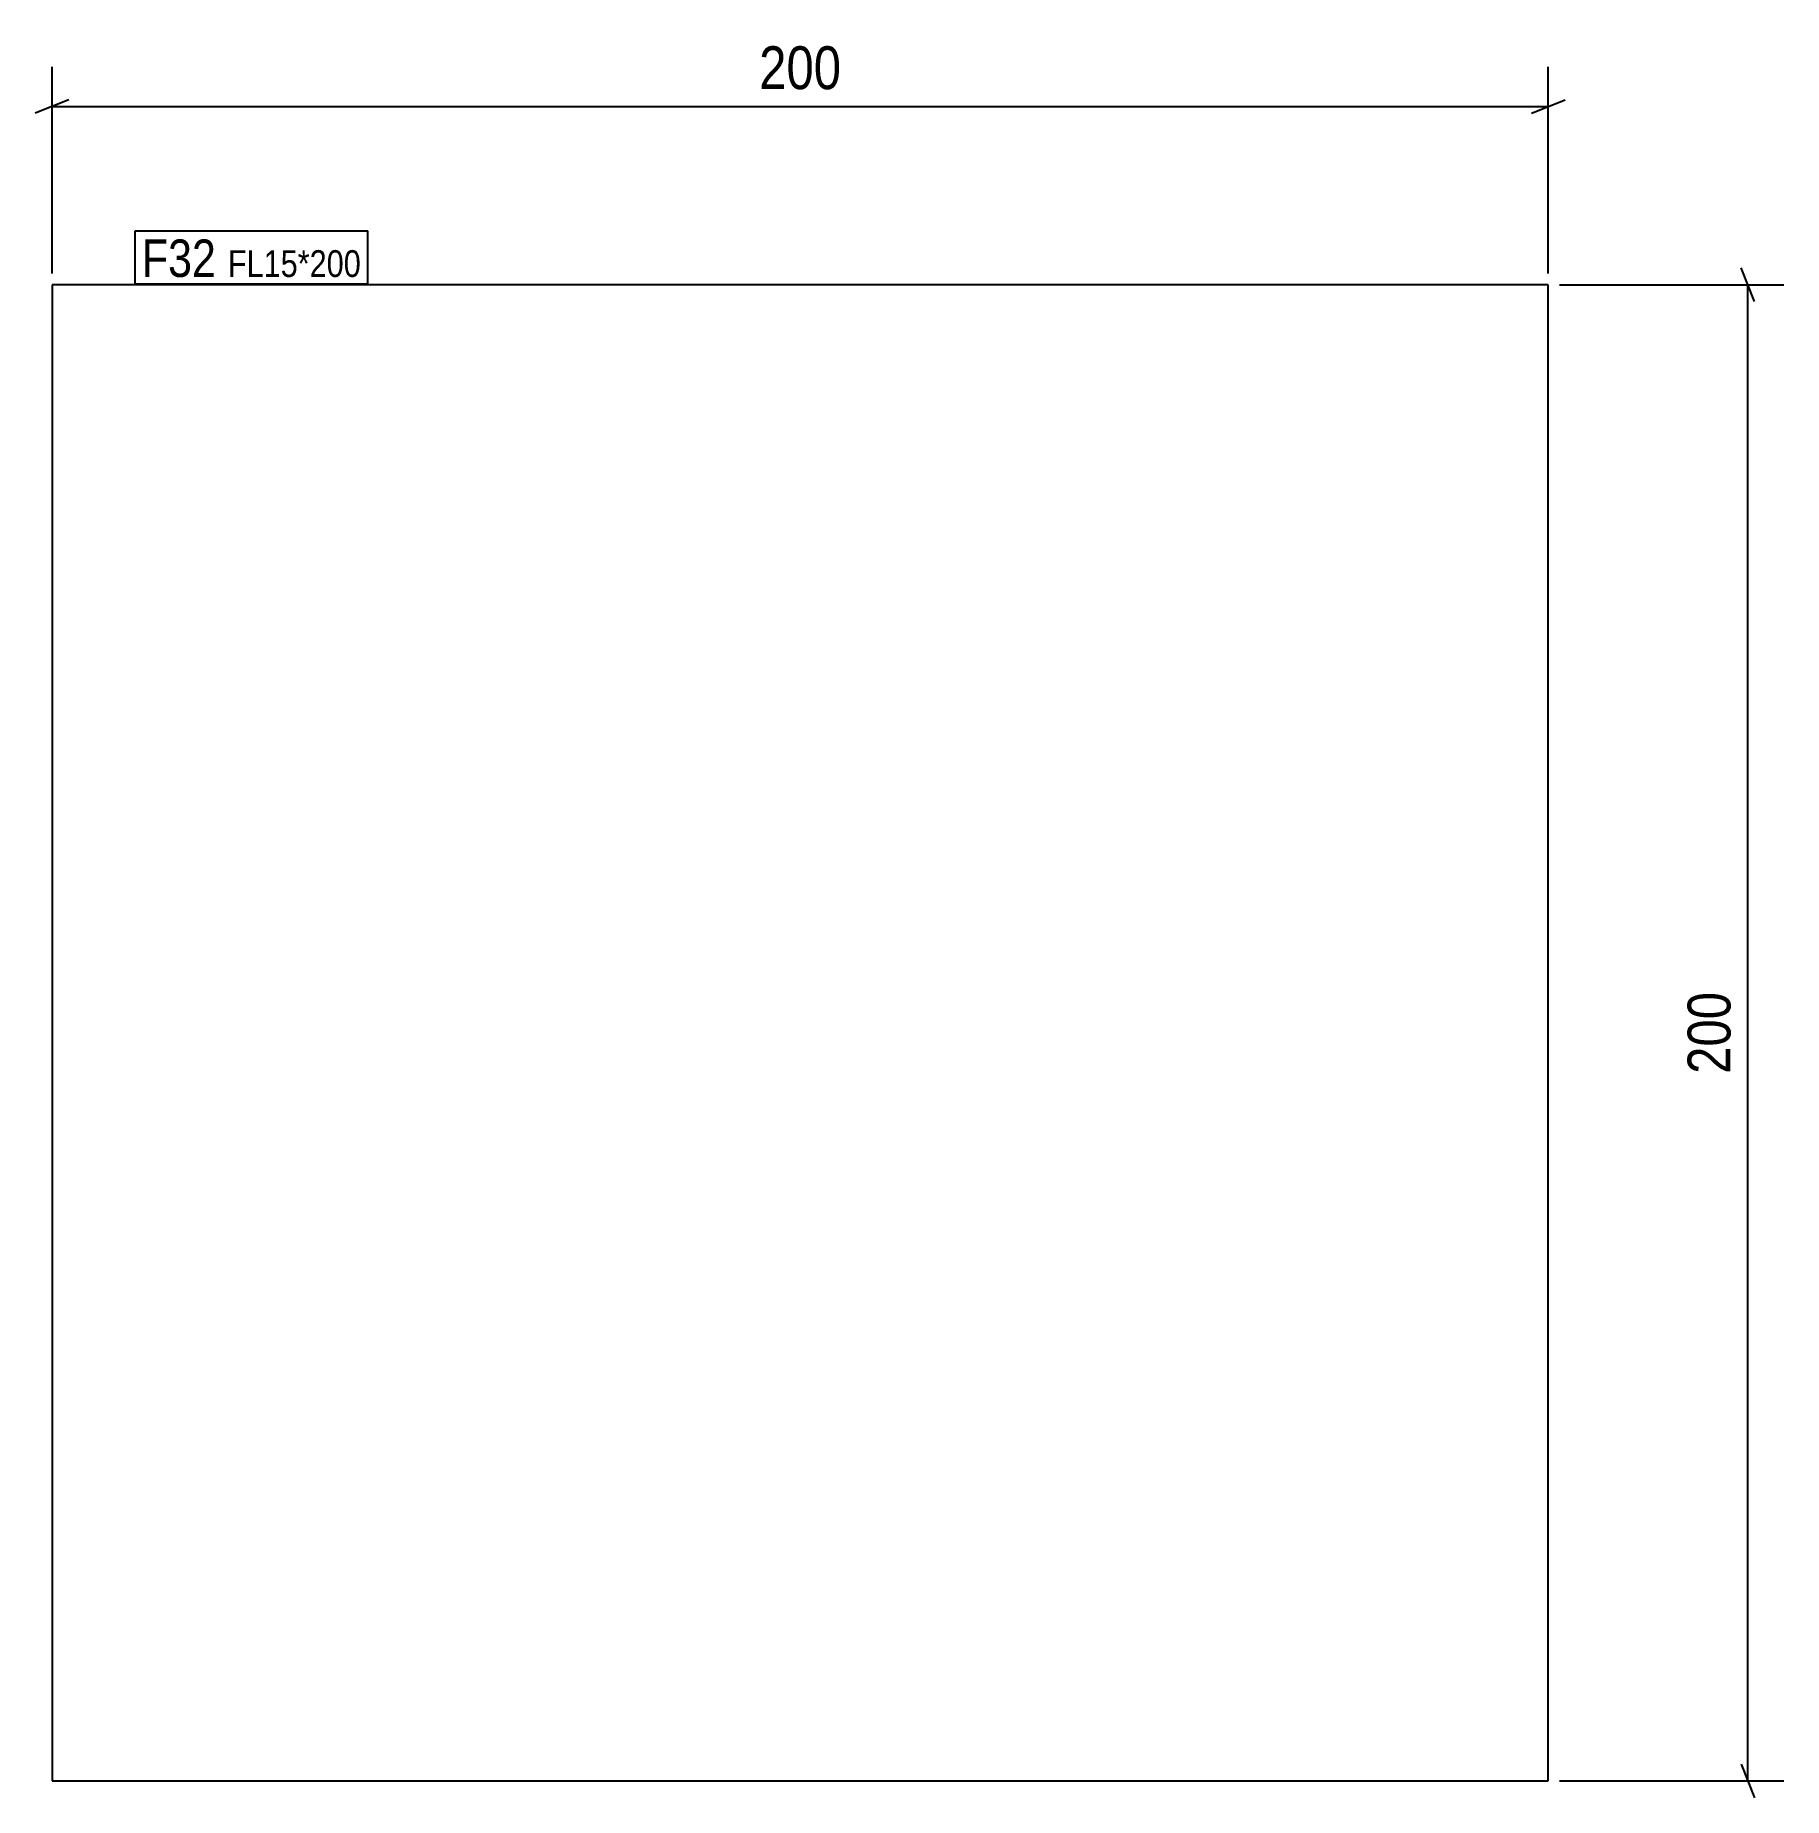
# Model space of a CAD drawing. Header units: millimetres. Extents: x 4 to 238, y 4 to 240.
import ezdxf

# ---------------------------------------------------------------- set-up
doc = ezdxf.new("R2010")
doc.units = ezdxf.units.MM
for name, color, linetype in [('MÅLSÆTNING', 7, 'Continuous'), ('STÅL', 7, 'Continuous'), ('TEKST', 7, 'Continuous')]:
    doc.layers.add(name, color=color, linetype=linetype)
doc.styles.add('Arial Narrow', font='ARIALN.TTF', dxfattribs={"height": 0.2})

msp = doc.modelspace()

# ---------------------------------------------------------------- linework, layer by layer
at = {"layer": 'MÅLSÆTNING', "color": 7, "linetype": 'Continuous'}
for p, q in [((6.75, 208.25), (6.75, 235.91)), ((206.75, 208.25), (206.75, 235.91)), ((9, 231.49), (4.5, 229.69)), ((204.5, 229.69), (209, 231.49)), ((6.75, 230.59), (206.75, 230.59)), ((234.33, 204.5), (232.53, 209)), ((208.25, 206.75), (238.23, 206.75)), ((233.43, 6.75), (233.43, 206.75)), ((232.53, 9), (234.33, 4.5)), ((208.25, 6.75), (238.23, 6.75))]:
    msp.add_line(p, q, dxfattribs=at)
at = {"layer": 'STÅL', "color": 2, "linetype": 'Continuous'}
for p, q in [((206.75, 206.75), (6.75, 206.75)), ((6.75, 206.75), (6.75, 6.75)), ((206.75, 6.75), (206.75, 206.75)), ((6.75, 6.75), (206.75, 6.75))]:
    msp.add_line(p, q, dxfattribs=at)

# ---------------------------------------------------------------- next in the draw order: wipeouts: each hides what was drawn before it
at = {"color": 0}
for points, layer in [([(113.43, 231.71), (113.43, 240.11), (100.07, 240.11), (100.07, 231.71)], 'MÅLSÆTNING'), ([(232.31, 113.43), (223.91, 113.43), (223.91, 100.07), (232.31, 100.07)], 'MÅLSÆTNING'), ([(28.66, 207.8), (28.66, 213.05), (18.75, 213.05), (18.75, 207.8)], 'TEKST'), ([(48.05, 207.8), (48.05, 211.55), (30.24, 211.55), (30.24, 207.8)], 'TEKST')]:
    msp.add_wipeout(points, dxfattribs=at).dxf.layer = layer

# ---------------------------------------------------------------- next in the draw order: texts
at = {"layer": 'MÅLSÆTNING', "color": 3, "style": 'Arial Narrow'}
msp.add_text('200', height=5.727, dxfattribs=at).set_placement((101.27, 232.91))
msp.add_text('200', height=5.727, rotation=90.0002, dxfattribs=at).set_placement((231.11, 101.27))

# ---------------------------------------------------------------- next in the draw order: wipeouts: each hides what was drawn before it
at = {"color": 0}
for points in [[(28.66, 207.8), (28.66, 213.05), (18.75, 213.05), (18.75, 207.8)], [(48.05, 207.8), (48.05, 211.55), (30.24, 211.55), (30.24, 207.8)]]:
    msp.add_wipeout(points, dxfattribs=at).dxf.layer = 'TEKST'

# ---------------------------------------------------------------- next in the draw order: linework, layer by layer
at = {"layer": 'TEKST', "color": 7, "linetype": 'Continuous'}
for p, q in [((17.85, 213.95), (48.95, 213.95)), ((17.85, 206.9), (17.85, 213.95)), ((48.95, 206.9), (48.95, 213.95)), ((17.85, 206.9), (48.95, 206.9))]:
    msp.add_line(p, q, dxfattribs=at)

# ---------------------------------------------------------------- next in the draw order: texts
at = {"layer": 'TEKST', "color": 3, "style": 'Arial Narrow'}
for s, height, p in [('F32', 5.011, (18.75, 207.8)), ('FL15*200', 3.579, (30.24, 207.8))]:
    msp.add_text(s, height=height, dxfattribs=at).set_placement(p)

doc.saveas('drawing.dxf')
